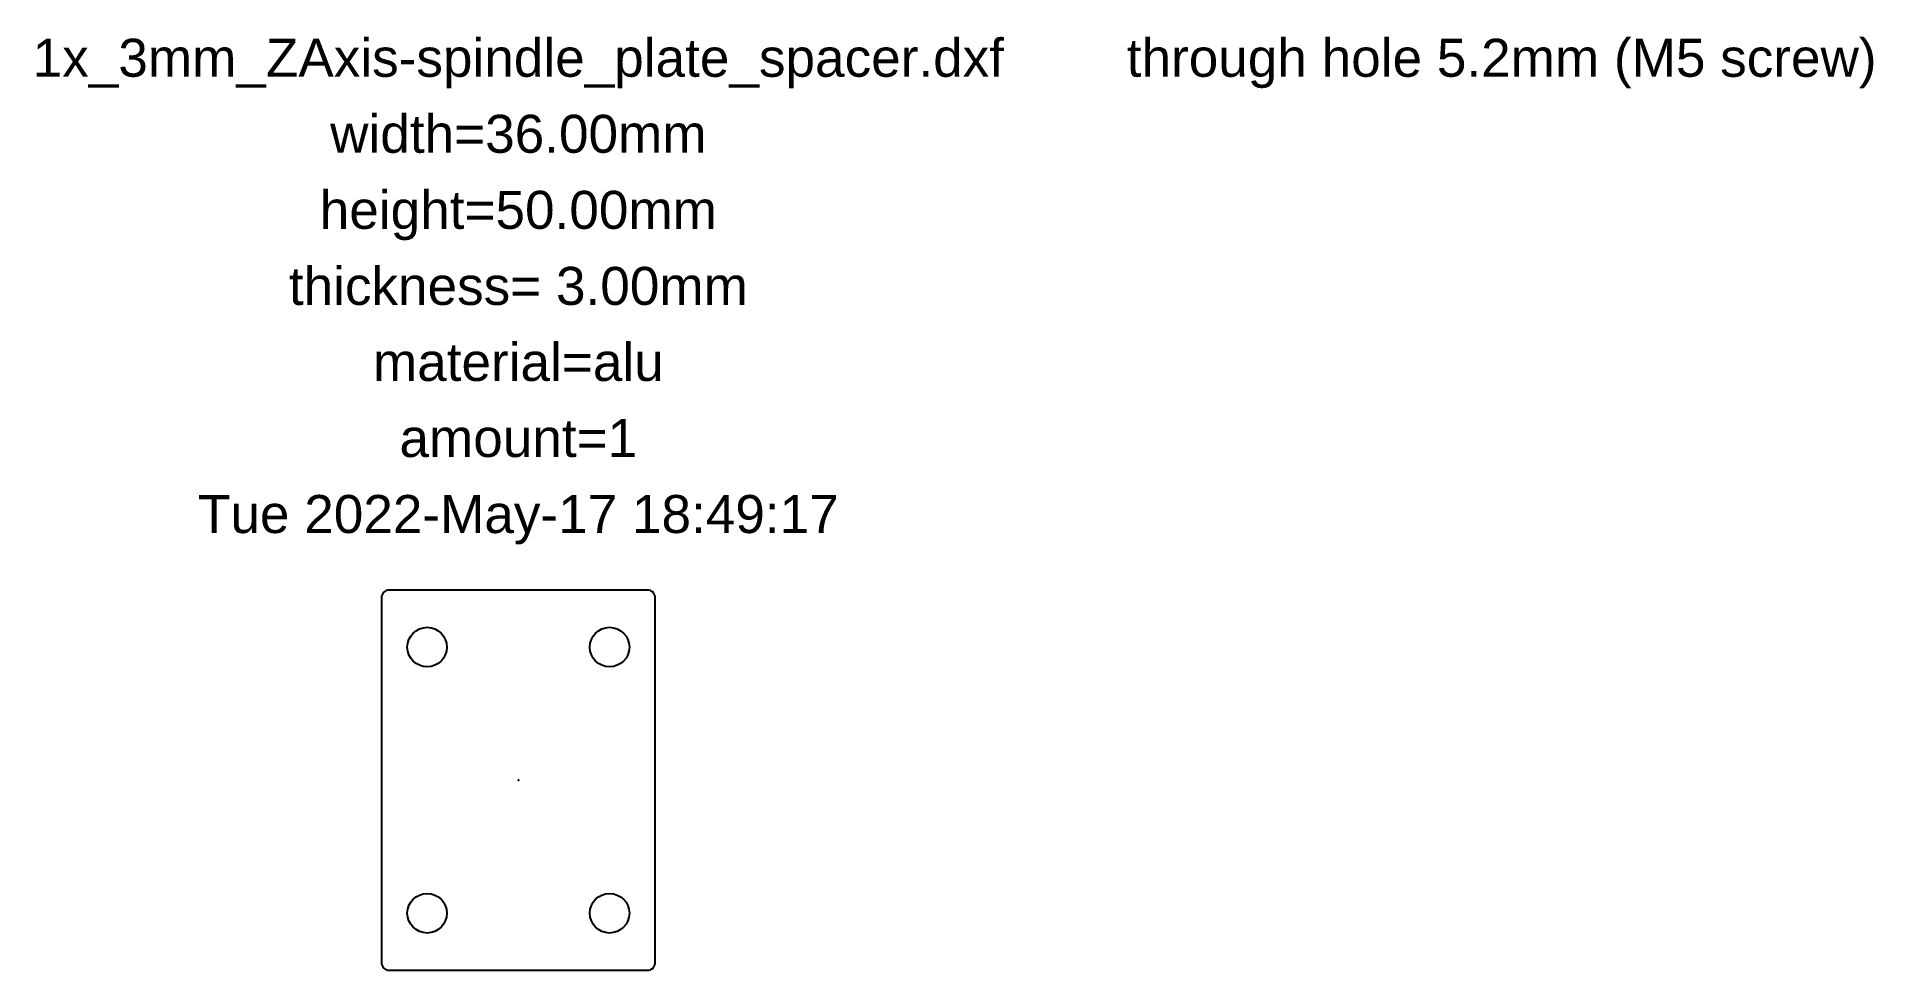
# Model space of a CAD drawing. Header units: millimetres. Extents: x -63 to 178, y -25 to 98.
import ezdxf
from ezdxf.enums import TextEntityAlignment as Align

# ---------------------------------------------------------------- set-up
doc = ezdxf.new("R2010")
doc.units = ezdxf.units.MM
for name, color, linetype in [('annotation', 7, 'Continuous'), ('outline', 2, 'Continuous'), ('th52', 30, 'Continuous')]:
    doc.layers.add(name, color=color, linetype=linetype)
doc.styles.add('LiberationSans', font='LiberationSans-Regular.ttf')

msp = doc.modelspace()

# ---------------------------------------------------------------- linework, layer by layer
msp.add_lwpolyline([(-17, -25), (17, -25, 0.414214), (18, -24), (18, 24, 0.414214), (17, 25), (-17, 25, 0.414214), (-18, 24), (-18, -24, 0.414214)], format="xyb", close=True)
at = {"layer": 'outline'}
msp.add_point((0, 0), dxfattribs=at)
at = {"layer": 'th52'}
for centre in [(-12, 17.5), (12, 17.5), (-12, -17.5), (12, -17.5)]:
    msp.add_circle(centre, 2.6, dxfattribs=at)

# ---------------------------------------------------------------- texts
at = {"layer": 'annotation', "style": 'LiberationSans'}
for s, p in [('1x_3mm_ZAxis-spindle_plate_spacer.dxf', (0, 95)), ('width=36.00mm', (0, 85)), ('height=50.00mm', (0, 75)), ('thickness= 3.00mm', (0, 65)), ('material=alu', (0, 55)), ('amount=1', (0, 45)), ('Tue 2022-May-17 18:49:17', (0, 35))]:
    msp.add_text(s, height=5, dxfattribs=at).set_placement(p, align=Align.MIDDLE_CENTER)
at = {"layer": 'th52', "style": 'LiberationSans'}
msp.add_text('through hole 5.2mm (M5 screw)', height=5, dxfattribs=at).set_placement((80, 95), align=Align.MIDDLE_LEFT)

doc.saveas('drawing.dxf')
